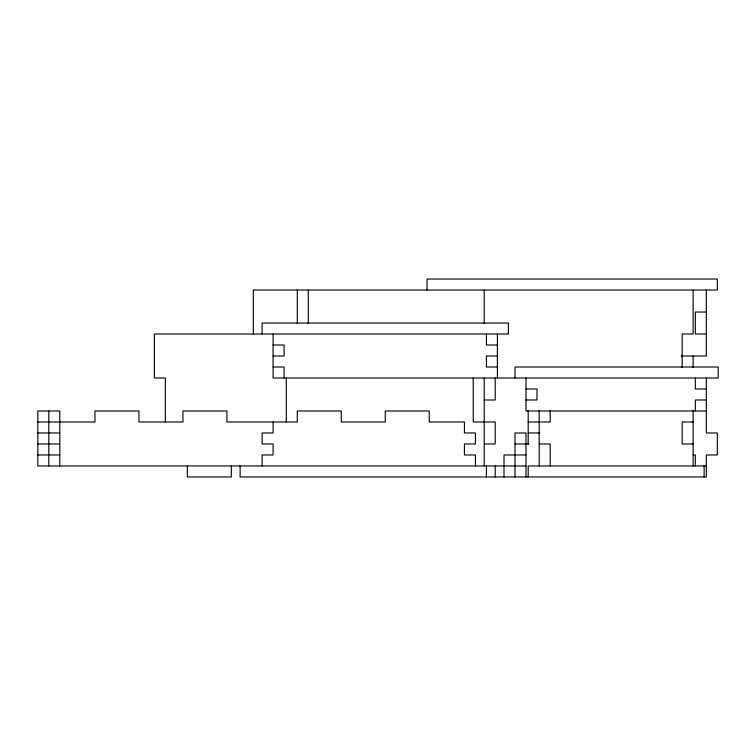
<?xml version="1.0" encoding="UTF-8"?>
<svg xmlns="http://www.w3.org/2000/svg" width="756" height="756" viewBox="0 0 756 756"><rect width="100%" height="100%" fill="white"/><g stroke="black" fill="none" stroke-linecap="round" stroke-linejoin="round"><path stroke-width="1.13" d="M706.321 312.03L695.331 312.03L695.331 334.02L706.321 334.02M273.105 345.01L284.095 345.01L284.095 356.01L273.105 356.01M497.41 345.01L486.42 345.01L486.42 334.02M497.41 356.01L486.42 356.01L486.42 367L497.41 367M681.184 356.01L706.321 356.01L706.321 290.039M273.105 367L284.095 367L284.095 378M525.996 389L536.996 389L536.996 399.99L525.996 399.99M706.321 389L695.331 389L695.331 378M484.218 399.99L495.208 399.99L495.208 378M706.321 399.99L695.331 399.99L695.331 410.99M706.321 410.99L525.996 410.99L525.996 378M37.8 421.98L94.972 421.98L94.972 410.99L138.962 410.99L138.962 421.98L182.943 421.98L182.943 410.99L226.923 410.99L226.923 421.98L297.297 421.98L297.297 410.99L341.277 410.99L341.277 421.98L385.258 421.98L385.258 410.99L429.238 410.99L429.238 421.98L464.42 421.98L464.42 432.98L475.42 432.98L475.42 443.97L464.42 443.97L464.42 454.97L475.42 454.97L475.42 465.961M528.198 421.98L550.188 421.98L550.188 410.404M693.129 421.98L682.139 421.98L682.139 443.97L693.129 443.97M37.8 432.98L59.79 432.98M528.198 432.98L539.775 432.98M37.8 443.97L59.79 443.97M484.218 443.97L495.208 443.97L495.208 421.98L473.218 421.98L473.218 378M515.006 443.97L528.822 443.97M539.198 443.97L550.188 443.97L550.188 465.961M37.8 454.97L59.79 454.97M525.996 454.97L504.006 454.97L504.006 476.96M693.129 454.97L695.331 454.97L695.331 465.961M525.996 465.961L37.8 465.961L37.8 410.99L59.79 410.99L59.79 465.961M706.321 465.961L528.198 465.961L528.198 476.96M706.321 378L706.321 432.98L717.321 432.98L717.321 454.97L706.321 454.97L706.321 476.96L240.115 476.96L240.115 465.961M704.129 465.961L704.129 476.96M693.129 290.039L693.129 334.02L682.139 334.02L682.139 367.586M693.129 356.01L693.129 367.586M693.129 410.404L693.129 465.961M539.198 410.404L539.198 465.961M528.198 410.404L528.198 443.97M525.996 476.96L525.996 432.98L515.006 432.98L515.006 476.96M515.006 378L515.006 367L718.2 367L718.2 378L273.105 378L273.105 334.02M497.41 334.02L497.41 378M495.208 465.961L495.208 476.96M486.42 465.961L486.42 476.96M484.218 290.039L484.218 323.606M484.218 378L484.218 465.961M427.036 290.039L427.036 279.04L717.321 279.04L717.321 290.039L253.307 290.039L253.307 334.02M308.287 290.039L308.287 323.606M297.297 290.039L297.297 323.606M286.297 378L286.297 421.98M273.105 421.98L273.105 432.98L262.105 432.98L262.105 443.97L273.105 443.97L273.105 454.97L262.105 454.97L262.105 465.961M262.105 334.02L262.105 323.02L508.41 323.02L508.41 334.02L154.356 334.02L154.356 378L165.347 378L165.347 421.98M231.317 465.961L231.317 476.96L187.337 476.96L187.337 465.961M48.8 410.99L48.8 465.961"/></g></svg>
